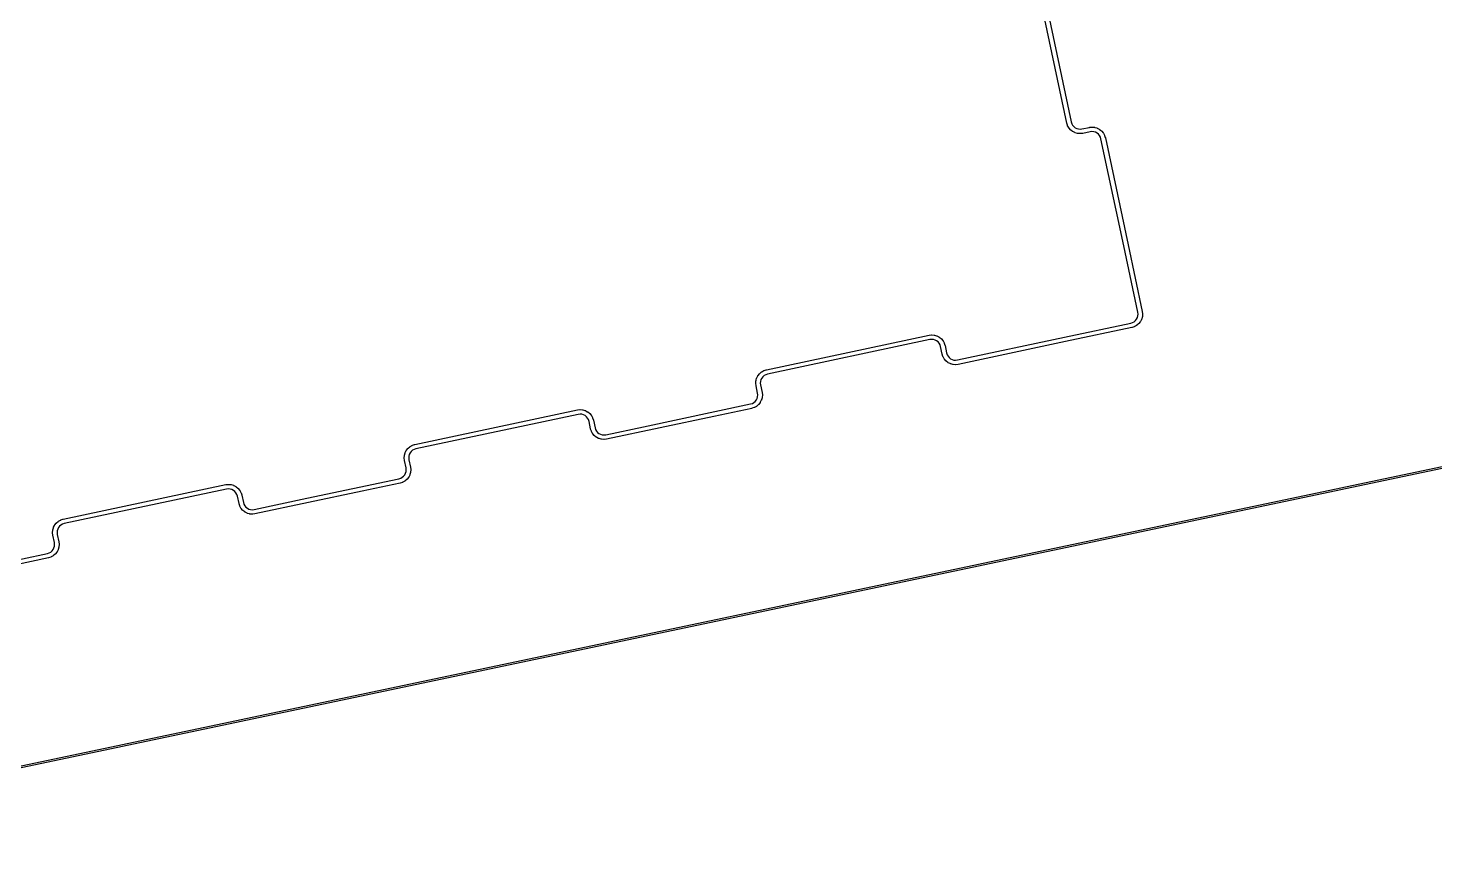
# Model space of a CAD drawing. Extents: x 25 to 394, y -191 to -72.
# Drawn here: x 217.38 to 254.65, y -191.47 to -169.26 of the extents above; entities that cross this region are included whole.
import ezdxf

# ---------------------------------------------------------------- set-up
doc = ezdxf.new("R2010")
doc.units = 0
doc.layers.add('BLACK', color=7, linetype='CONTINUOUS')

msp = doc.modelspace()

# ---------------------------------------------------------------- linework, layer by layer
at = {"layer": 'BLACK', "linetype": 'CONTINUOUS'}
for p, q in [((244.899, -171.769), (243.983, -167.459)), ((244.102, -167.44), (245.016, -171.74)), ((244.9, -171.772), (244.899, -171.769)), ((244.9, -171.773), (244.9, -171.772)), ((244.901, -171.774), (244.9, -171.773)), ((244.919, -171.83), (244.901, -171.774)), ((244.921, -171.835), (244.919, -171.83)), ((244.923, -171.84), (244.921, -171.835)), ((245.016, -171.74), (245.031, -171.787)), ((245.031, -171.787), (245.054, -171.828)), ((245.054, -171.828), (245.084, -171.864)), ((244.923, -171.841), (244.923, -171.84)), ((244.952, -171.892), (244.923, -171.841)), ((244.955, -171.896), (244.952, -171.892)), ((244.958, -171.901), (244.955, -171.896)), ((244.959, -171.901), (244.958, -171.901)), ((244.996, -171.946), (244.959, -171.901)), ((245, -171.95), (244.996, -171.946)), ((245.004, -171.954), (245, -171.95)), ((245.005, -171.954), (245.004, -171.954)), ((245.051, -171.991), (245.005, -171.954)), ((245.055, -171.993), (245.051, -171.991)), ((245.06, -171.996), (245.055, -171.993)), ((245.061, -171.997), (245.06, -171.996)), ((245.113, -172.024), (245.061, -171.997)), ((245.084, -171.864), (245.121, -171.893)), ((245.118, -172.026), (245.113, -172.024)), ((245.123, -172.028), (245.118, -172.026)), ((245.121, -171.893), (245.162, -171.914)), ((245.124, -172.028), (245.123, -172.028)), ((245.18, -172.044), (245.124, -172.028)), ((245.162, -171.914), (245.207, -171.927)), ((245.185, -172.045), (245.18, -172.044)), ((245.191, -172.046), (245.185, -172.045)), ((245.25, -172.051), (245.191, -172.046)), ((245.191, -172.046), (245.191, -172.046)), ((245.207, -171.927), (245.254, -171.931)), ((245.255, -172.051), (245.25, -172.051)), ((245.254, -171.931), (245.303, -171.925)), ((245.261, -172.051), (245.255, -172.051)), ((245.32, -172.044), (245.261, -172.051)), ((245.261, -172.051), (245.261, -172.051)), ((245.303, -171.925), (245.499, -171.884)), ((245.323, -172.044), (245.32, -172.044)), ((245.32, -172.044), (245.32, -172.044)), ((245.518, -172.002), (245.323, -172.044)), ((245.499, -171.884), (245.503, -171.883)), ((245.503, -171.883), (245.56, -171.877)), ((245.568, -171.997), (245.518, -172.002)), ((245.56, -171.877), (245.561, -171.877)), ((245.561, -171.877), (245.566, -171.877)), ((245.566, -171.877), (245.572, -171.877)), ((245.614, -172.001), (245.568, -171.997)), ((245.572, -171.877), (245.63, -171.882)), ((245.659, -172.014), (245.614, -172.001)), ((245.63, -171.882), (245.631, -171.882)), ((245.631, -171.882), (245.636, -171.883)), ((245.636, -171.883), (245.642, -171.884)), ((245.642, -171.884), (245.698, -171.9)), ((245.701, -172.035), (245.659, -172.014)), ((245.698, -171.9), (245.699, -171.9)), ((245.699, -171.9), (245.704, -171.902)), ((245.737, -172.064), (245.701, -172.035)), ((245.704, -171.902), (245.709, -171.904)), ((245.709, -171.904), (245.761, -171.931)), ((245.768, -172.1), (245.737, -172.064)), ((245.761, -171.931), (245.762, -171.931)), ((245.762, -171.931), (245.766, -171.934)), ((245.766, -171.934), (245.771, -171.937)), ((245.791, -172.141), (245.768, -172.1)), ((245.771, -171.937), (245.817, -171.974)), ((245.806, -172.188), (245.791, -172.141)), ((246.409, -175.026), (245.806, -172.188)), ((245.817, -171.974), (245.817, -171.974)), ((245.817, -171.974), (245.821, -171.978)), ((245.821, -171.978), (245.825, -171.982)), ((245.825, -171.982), (245.863, -172.027)), ((245.863, -172.027), (245.864, -172.027)), ((245.864, -172.027), (245.867, -172.032)), ((245.867, -172.032), (245.87, -172.036)), ((245.87, -172.036), (245.898, -172.087)), ((245.898, -172.087), (245.899, -172.088)), ((245.899, -172.088), (245.901, -172.093)), ((245.901, -172.093), (245.903, -172.098)), ((245.903, -172.098), (245.921, -172.154)), ((245.921, -172.154), (245.921, -172.154)), ((245.921, -172.154), (245.922, -172.156)), ((245.922, -172.156), (245.922, -172.159)), ((245.922, -172.159), (246.525, -174.996)), ((246.782, -176.781), (246.409, -175.026)), ((246.409, -175.026), (246.409, -175.026)), ((246.525, -174.996), (246.901, -176.762)), ((204.711, -191.422), (273.806, -176.874)), ((273.815, -176.923), (204.72, -191.472)), ((246.644, -177.054), (246.685, -177.031)), ((246.685, -177.031), (246.721, -177)), ((246.721, -177), (246.75, -176.964)), ((246.75, -176.964), (246.771, -176.922)), ((246.771, -176.922), (246.784, -176.877)), ((246.788, -176.831), (246.782, -176.781)), ((246.784, -176.877), (246.788, -176.831)), ((246.847, -177.034), (246.811, -177.08)), ((246.85, -177.029), (246.847, -177.034)), ((246.853, -177.025), (246.85, -177.029)), ((246.854, -177.024), (246.853, -177.025)), ((246.88, -176.972), (246.854, -177.024)), ((246.882, -176.967), (246.88, -176.972)), ((246.885, -176.962), (246.882, -176.967)), ((246.901, -176.905), (246.885, -176.961)), ((246.885, -176.961), (246.885, -176.962)), ((246.901, -176.762), (246.901, -176.765)), ((246.901, -176.765), (246.901, -176.765)), ((246.901, -176.765), (246.908, -176.823)), ((246.902, -176.899), (246.901, -176.905)), ((246.903, -176.894), (246.902, -176.899)), ((246.908, -176.835), (246.903, -176.893)), ((246.903, -176.893), (246.903, -176.894)), ((246.908, -176.823), (246.908, -176.824)), ((246.908, -176.824), (246.908, -176.829)), ((246.908, -176.829), (246.908, -176.835)), ((236.941, -178.304), (241.25, -177.387)), ((241.25, -177.387), (241.253, -177.387)), ((241.253, -177.387), (241.311, -177.381)), ((241.253, -177.387), (241.253, -177.387)), ((241.311, -177.381), (241.312, -177.381)), ((241.312, -177.381), (241.318, -177.381)), ((241.318, -177.381), (241.323, -177.38)), ((241.323, -177.38), (241.382, -177.385)), ((241.382, -177.385), (241.382, -177.385)), ((241.382, -177.385), (241.388, -177.386)), ((241.388, -177.386), (241.393, -177.387)), ((241.393, -177.387), (241.449, -177.404)), ((241.449, -177.404), (241.45, -177.404)), ((241.45, -177.404), (241.455, -177.406)), ((241.455, -177.406), (241.46, -177.408)), ((241.46, -177.408), (241.512, -177.435)), ((244.84, -177.442), (246.597, -177.069)), ((246.626, -177.185), (244.865, -177.56)), ((246.597, -177.069), (246.644, -177.054)), ((246.628, -177.185), (246.626, -177.185)), ((246.63, -177.184), (246.628, -177.185)), ((246.631, -177.184), (246.63, -177.184)), ((246.687, -177.166), (246.631, -177.184)), ((246.692, -177.164), (246.687, -177.166)), ((246.697, -177.162), (246.692, -177.164)), ((246.698, -177.161), (246.697, -177.162)), ((246.749, -177.133), (246.698, -177.161)), ((246.753, -177.13), (246.749, -177.133)), ((246.758, -177.126), (246.753, -177.13)), ((246.803, -177.088), (246.758, -177.126)), ((246.758, -177.126), (246.758, -177.126)), ((246.807, -177.084), (246.803, -177.088)), ((246.81, -177.08), (246.807, -177.084)), ((246.811, -177.08), (246.81, -177.08)), ((241.27, -177.506), (236.97, -178.42)), ((241.319, -177.501), (241.27, -177.506)), ((241.366, -177.504), (241.319, -177.501)), ((241.411, -177.517), (241.366, -177.504)), ((241.452, -177.539), (241.411, -177.517)), ((241.489, -177.568), (241.452, -177.539)), ((241.519, -177.603), (241.489, -177.568)), ((241.512, -177.435), (241.513, -177.435)), ((241.513, -177.435), (241.518, -177.438)), ((241.518, -177.438), (241.522, -177.441)), ((241.542, -177.644), (241.519, -177.603)), ((241.522, -177.441), (241.568, -177.477)), ((241.557, -177.691), (241.542, -177.644)), ((241.599, -177.889), (241.557, -177.691)), ((241.568, -177.477), (241.569, -177.478)), ((241.569, -177.478), (241.573, -177.482)), ((241.573, -177.482), (241.576, -177.486)), ((241.576, -177.486), (241.614, -177.53)), ((241.614, -177.53), (241.615, -177.531)), ((241.615, -177.531), (241.618, -177.535)), ((241.618, -177.535), (241.621, -177.54)), ((241.621, -177.54), (241.65, -177.591)), ((241.65, -177.591), (241.65, -177.592)), ((241.65, -177.592), (241.652, -177.597)), ((241.652, -177.597), (241.654, -177.602)), ((241.654, -177.602), (241.672, -177.657)), ((241.672, -177.657), (241.673, -177.658)), ((241.673, -177.658), (241.673, -177.66)), ((241.673, -177.66), (241.674, -177.662)), ((241.674, -177.662), (241.716, -177.86)), ((242.004, -178.045), (244.84, -177.442)), ((244.865, -177.56), (242.023, -178.164)), ((244.84, -177.442), (244.84, -177.442)), ((244.865, -177.56), (244.865, -177.56)), ((241.6, -177.891), (241.599, -177.889)), ((241.601, -177.893), (241.6, -177.891)), ((241.601, -177.894), (241.601, -177.893)), ((241.619, -177.95), (241.601, -177.894)), ((241.621, -177.955), (241.619, -177.95)), ((241.623, -177.96), (241.621, -177.955)), ((241.624, -177.96), (241.623, -177.96)), ((241.652, -178.012), (241.624, -177.96)), ((241.655, -178.016), (241.652, -178.012)), ((241.658, -178.021), (241.655, -178.016)), ((241.659, -178.021), (241.658, -178.021)), ((241.697, -178.066), (241.659, -178.021)), ((241.701, -178.07), (241.697, -178.066)), ((241.705, -178.073), (241.701, -178.07)), ((241.705, -178.074), (241.705, -178.073)), ((241.751, -178.11), (241.705, -178.074)), ((241.716, -177.86), (241.731, -177.907)), ((241.731, -177.907), (241.754, -177.948)), ((241.756, -178.113), (241.751, -178.11)), ((241.754, -177.948), (241.784, -177.984)), ((241.76, -178.116), (241.756, -178.113)), ((241.761, -178.117), (241.76, -178.116)), ((241.813, -178.143), (241.761, -178.117)), ((241.784, -177.984), (241.821, -178.013)), ((241.818, -178.145), (241.813, -178.143)), ((241.823, -178.147), (241.818, -178.145)), ((241.821, -178.013), (241.863, -178.034)), ((241.824, -178.148), (241.823, -178.147)), ((241.88, -178.164), (241.824, -178.148)), ((241.863, -178.034), (241.908, -178.047)), ((241.886, -178.165), (241.88, -178.164)), ((241.891, -178.166), (241.886, -178.165)), ((241.892, -178.166), (241.891, -178.166)), ((241.95, -178.171), (241.892, -178.166)), ((241.908, -178.047), (241.954, -178.051)), ((241.955, -178.171), (241.95, -178.171)), ((241.954, -178.051), (242.004, -178.045)), ((241.961, -178.171), (241.955, -178.171)), ((241.962, -178.171), (241.961, -178.171)), ((242.019, -178.164), (241.962, -178.171)), ((242.023, -178.164), (242.019, -178.164)), ((236.666, -178.584), (236.682, -178.528)), ((236.682, -178.527), (236.684, -178.522)), ((236.682, -178.528), (236.682, -178.527)), ((236.684, -178.522), (236.686, -178.517)), ((236.686, -178.517), (236.713, -178.465)), ((236.713, -178.464), (236.716, -178.46)), ((236.713, -178.465), (236.713, -178.464)), ((236.716, -178.46), (236.719, -178.455)), ((236.719, -178.455), (236.756, -178.409)), ((236.756, -178.409), (236.76, -178.405)), ((236.756, -178.409), (236.756, -178.409)), ((236.76, -178.405), (236.764, -178.401)), ((236.764, -178.401), (236.808, -178.363)), ((236.817, -178.525), (236.796, -178.567)), ((236.808, -178.363), (236.809, -178.362)), ((236.809, -178.362), (236.814, -178.359)), ((236.814, -178.359), (236.818, -178.356)), ((236.846, -178.489), (236.817, -178.525)), ((236.818, -178.356), (236.869, -178.328)), ((236.882, -178.458), (236.846, -178.489)), ((236.869, -178.328), (236.87, -178.327)), ((236.87, -178.327), (236.875, -178.325)), ((236.875, -178.325), (236.88, -178.323)), ((236.88, -178.323), (236.936, -178.305)), ((236.923, -178.435), (236.882, -178.458)), ((236.97, -178.42), (236.923, -178.435)), ((236.936, -178.305), (236.938, -178.304)), ((236.936, -178.305), (236.936, -178.305)), ((236.938, -178.304), (236.941, -178.304)), ((236.659, -178.654), (236.664, -178.596)), ((236.659, -178.66), (236.659, -178.654)), ((236.659, -178.665), (236.659, -178.66)), ((236.659, -178.666), (236.659, -178.665)), ((236.665, -178.722), (236.659, -178.666)), ((236.664, -178.595), (236.665, -178.59)), ((236.664, -178.596), (236.664, -178.595)), ((236.665, -178.59), (236.666, -178.584)), ((236.666, -178.727), (236.665, -178.722)), ((236.707, -178.923), (236.666, -178.727)), ((236.783, -178.612), (236.779, -178.658)), ((236.779, -178.658), (236.784, -178.708)), ((236.796, -178.567), (236.783, -178.612)), ((236.784, -178.708), (236.826, -178.903)), ((236.826, -178.903), (236.826, -178.908)), ((236.826, -178.908), (236.833, -178.965)), ((233.684, -179.814), (236.522, -179.21)), ((236.522, -179.21), (236.569, -179.195)), ((236.569, -179.195), (236.61, -179.172)), ((236.61, -179.172), (236.646, -179.142)), ((236.674, -179.274), (236.623, -179.303)), ((236.646, -179.142), (236.675, -179.105)), ((236.678, -179.271), (236.674, -179.274)), ((236.675, -179.105), (236.696, -179.064)), ((236.683, -179.268), (236.678, -179.271)), ((236.728, -179.229), (236.683, -179.267)), ((236.683, -179.267), (236.683, -179.268)), ((236.696, -179.064), (236.709, -179.019)), ((236.713, -178.972), (236.707, -178.923)), ((236.709, -179.019), (236.713, -178.972)), ((236.732, -179.226), (236.728, -179.229)), ((236.736, -179.222), (236.732, -179.226)), ((236.772, -179.175), (236.736, -179.221)), ((236.736, -179.221), (236.736, -179.222)), ((236.775, -179.171), (236.772, -179.175)), ((236.778, -179.166), (236.775, -179.171)), ((236.779, -179.165), (236.778, -179.166)), ((236.806, -179.113), (236.779, -179.165)), ((236.808, -179.108), (236.806, -179.113)), ((236.81, -179.103), (236.808, -179.108)), ((236.826, -179.046), (236.81, -179.102)), ((236.81, -179.102), (236.81, -179.103)), ((236.827, -179.041), (236.826, -179.046)), ((236.828, -179.035), (236.827, -179.041)), ((236.833, -178.976), (236.828, -179.035)), ((236.828, -179.035), (236.828, -179.035)), ((236.833, -178.965), (236.833, -178.965)), ((236.833, -178.965), (236.833, -178.971)), ((236.833, -178.971), (236.833, -178.976)), ((227.624, -180.284), (231.934, -179.368)), ((231.953, -179.486), (227.653, -180.4)), ((231.934, -179.368), (231.938, -179.367)), ((231.938, -179.367), (231.995, -179.361)), ((232.002, -179.481), (231.953, -179.486)), ((231.995, -179.361), (231.995, -179.361)), ((231.995, -179.361), (232.001, -179.361)), ((232.001, -179.361), (232.006, -179.361)), ((232.049, -179.485), (232.002, -179.481)), ((232.006, -179.361), (232.065, -179.366)), ((232.094, -179.498), (232.049, -179.485)), ((232.065, -179.366), (232.066, -179.366)), ((232.066, -179.366), (232.071, -179.367)), ((232.071, -179.367), (232.076, -179.368)), ((232.076, -179.368), (232.132, -179.384)), ((232.135, -179.519), (232.094, -179.498)), ((232.132, -179.384), (232.133, -179.384)), ((232.133, -179.384), (232.138, -179.386)), ((232.172, -179.548), (232.135, -179.519)), ((232.138, -179.386), (232.143, -179.388)), ((232.143, -179.388), (232.195, -179.415)), ((232.202, -179.584), (232.172, -179.548)), ((232.195, -179.415), (232.196, -179.415)), ((232.196, -179.415), (232.201, -179.418)), ((232.201, -179.418), (232.205, -179.421)), ((232.225, -179.625), (232.202, -179.584)), ((232.205, -179.421), (232.251, -179.458)), ((232.241, -179.672), (232.225, -179.625)), ((232.251, -179.458), (232.252, -179.458)), ((232.252, -179.458), (232.256, -179.462)), ((232.256, -179.462), (232.26, -179.466)), ((232.26, -179.466), (232.298, -179.51)), ((232.298, -179.51), (232.298, -179.511)), ((232.298, -179.511), (232.301, -179.516)), ((232.301, -179.516), (232.304, -179.52)), ((232.304, -179.52), (232.333, -179.571)), ((232.333, -179.571), (232.333, -179.572)), ((232.333, -179.572), (232.335, -179.577)), ((232.335, -179.577), (232.337, -179.582)), ((232.337, -179.582), (232.356, -179.638)), ((232.356, -179.638), (232.356, -179.638)), ((232.356, -179.638), (232.356, -179.64)), ((232.356, -179.64), (232.357, -179.643)), ((232.357, -179.643), (232.399, -179.84)), ((235.548, -179.54), (232.706, -180.144)), ((236.551, -179.327), (235.548, -179.54)), ((235.548, -179.54), (235.548, -179.54)), ((236.554, -179.326), (236.551, -179.327)), ((236.555, -179.326), (236.554, -179.326)), ((236.556, -179.325), (236.555, -179.326)), ((236.612, -179.307), (236.556, -179.325)), ((236.617, -179.305), (236.612, -179.307)), ((236.622, -179.303), (236.617, -179.305)), ((236.623, -179.303), (236.622, -179.303)), ((232.282, -179.869), (232.241, -179.672)), ((232.283, -179.872), (232.282, -179.869)), ((232.284, -179.874), (232.283, -179.872)), ((232.302, -179.93), (232.284, -179.874)), ((232.284, -179.874), (232.284, -179.874)), ((232.304, -179.935), (232.302, -179.93)), ((232.306, -179.94), (232.304, -179.935)), ((232.307, -179.941), (232.306, -179.94)), ((232.335, -179.992), (232.307, -179.941)), ((232.338, -179.996), (232.335, -179.992)), ((232.341, -180.001), (232.338, -179.996)), ((232.342, -180.002), (232.341, -180.001)), ((232.38, -180.046), (232.342, -180.002)), ((232.399, -179.84), (232.414, -179.887)), ((232.414, -179.887), (232.437, -179.928)), ((232.437, -179.928), (232.467, -179.964)), ((232.467, -179.964), (232.504, -179.993)), ((232.504, -179.993), (232.546, -180.014)), ((232.546, -180.014), (232.591, -180.027)), ((232.591, -180.027), (232.637, -180.031)), ((232.637, -180.031), (232.687, -180.026)), ((232.687, -180.026), (233.684, -179.814)), ((233.684, -179.814), (233.684, -179.814)), ((227.402, -180.436), (227.439, -180.39)), ((227.439, -180.389), (227.443, -180.385)), ((227.439, -180.39), (227.439, -180.389)), ((227.443, -180.385), (227.447, -180.381)), ((227.447, -180.381), (227.492, -180.343)), ((227.492, -180.343), (227.497, -180.34)), ((227.492, -180.343), (227.492, -180.343)), ((227.497, -180.34), (227.501, -180.337)), ((227.501, -180.337), (227.552, -180.308)), ((227.552, -180.308), (227.553, -180.308)), ((227.553, -180.308), (227.558, -180.306)), ((227.558, -180.306), (227.563, -180.303)), ((227.563, -180.303), (227.619, -180.285)), ((227.653, -180.4), (227.606, -180.416)), ((227.619, -180.285), (227.62, -180.285)), ((227.62, -180.285), (227.621, -180.285)), ((227.621, -180.285), (227.624, -180.284)), ((232.384, -180.05), (232.38, -180.046)), ((232.388, -180.054), (232.384, -180.05)), ((232.434, -180.091), (232.388, -180.054)), ((232.388, -180.054), (232.388, -180.054)), ((232.439, -180.094), (232.434, -180.091)), ((232.443, -180.097), (232.439, -180.094)), ((232.444, -180.097), (232.443, -180.097)), ((232.496, -180.124), (232.444, -180.097)), ((232.501, -180.126), (232.496, -180.124)), ((232.506, -180.128), (232.501, -180.126)), ((232.507, -180.128), (232.506, -180.128)), ((232.563, -180.144), (232.507, -180.128)), ((232.569, -180.145), (232.563, -180.144)), ((232.574, -180.146), (232.569, -180.145)), ((232.575, -180.146), (232.574, -180.146)), ((232.633, -180.151), (232.575, -180.146)), ((232.639, -180.151), (232.633, -180.151)), ((232.644, -180.151), (232.639, -180.151)), ((232.645, -180.151), (232.644, -180.151)), ((232.702, -180.145), (232.645, -180.151)), ((232.706, -180.144), (232.702, -180.145)), ((227.342, -180.635), (227.347, -180.576)), ((227.342, -180.64), (227.342, -180.635)), ((227.342, -180.645), (227.342, -180.64)), ((227.342, -180.646), (227.342, -180.645)), ((227.348, -180.703), (227.342, -180.646)), ((227.347, -180.575), (227.348, -180.57)), ((227.347, -180.576), (227.347, -180.575)), ((227.348, -180.57), (227.349, -180.565)), ((227.349, -180.707), (227.348, -180.703)), ((227.349, -180.565), (227.365, -180.508)), ((227.391, -180.903), (227.349, -180.707)), ((227.365, -180.508), (227.367, -180.503)), ((227.365, -180.508), (227.365, -180.508)), ((227.367, -180.503), (227.369, -180.498)), ((227.369, -180.498), (227.396, -180.445)), ((227.396, -180.445), (227.397, -180.445)), ((227.397, -180.445), (227.4, -180.44)), ((227.4, -180.44), (227.402, -180.436)), ((227.466, -180.592), (227.462, -180.639)), ((227.462, -180.639), (227.468, -180.688)), ((227.479, -180.547), (227.466, -180.592)), ((227.468, -180.688), (227.509, -180.884)), ((227.5, -180.506), (227.479, -180.547)), ((227.529, -180.469), (227.5, -180.506)), ((227.565, -180.439), (227.529, -180.469)), ((227.606, -180.416), (227.565, -180.439)), ((227.252, -181.175), (227.293, -181.153)), ((227.293, -181.153), (227.329, -181.122)), ((227.329, -181.122), (227.358, -181.086)), ((227.358, -181.086), (227.379, -181.044)), ((227.379, -181.044), (227.392, -180.999)), ((227.396, -180.952), (227.391, -180.903)), ((227.392, -180.999), (227.396, -180.952)), ((227.458, -181.151), (227.456, -181.156)), ((227.462, -181.146), (227.458, -181.151)), ((227.489, -181.094), (227.462, -181.146)), ((227.462, -181.146), (227.462, -181.146)), ((227.491, -181.089), (227.489, -181.094)), ((227.493, -181.084), (227.491, -181.089)), ((227.509, -181.026), (227.493, -181.083)), ((227.493, -181.083), (227.493, -181.084)), ((227.509, -180.884), (227.51, -180.888)), ((227.51, -181.021), (227.509, -181.026)), ((227.51, -180.888), (227.516, -180.945)), ((227.511, -181.016), (227.51, -181.021)), ((227.516, -180.957), (227.511, -181.015)), ((227.511, -181.015), (227.511, -181.016)), ((227.516, -180.945), (227.516, -180.946)), ((227.516, -180.946), (227.516, -180.951)), ((227.516, -180.951), (227.516, -180.957)), ((218.307, -182.264), (222.617, -181.348)), ((222.636, -181.467), (218.336, -182.381)), ((222.617, -181.348), (222.621, -181.348)), ((222.621, -181.348), (222.678, -181.341)), ((222.685, -181.461), (222.636, -181.467)), ((222.678, -181.341), (222.679, -181.341)), ((222.679, -181.341), (222.684, -181.341)), ((222.684, -181.341), (222.689, -181.341)), ((222.732, -181.465), (222.685, -181.461)), ((222.689, -181.341), (222.748, -181.346)), ((222.777, -181.478), (222.732, -181.465)), ((222.748, -181.346), (222.749, -181.346)), ((222.749, -181.346), (222.754, -181.347)), ((222.754, -181.347), (222.759, -181.348)), ((222.759, -181.348), (222.816, -181.364)), ((222.819, -181.499), (222.777, -181.478)), ((222.816, -181.364), (222.816, -181.365)), ((222.816, -181.365), (222.821, -181.367)), ((222.855, -181.528), (222.819, -181.499)), ((222.821, -181.367), (222.827, -181.369)), ((222.827, -181.369), (222.879, -181.395)), ((222.879, -181.395), (222.879, -181.396)), ((222.879, -181.396), (222.884, -181.399)), ((222.884, -181.399), (222.888, -181.402)), ((222.888, -181.402), (222.934, -181.438)), ((222.934, -181.438), (222.935, -181.439)), ((222.935, -181.439), (222.939, -181.442)), ((222.939, -181.442), (222.943, -181.446)), ((222.943, -181.446), (222.981, -181.491)), ((222.981, -181.491), (222.981, -181.491)), ((222.981, -181.491), (222.984, -181.496)), ((222.984, -181.496), (222.987, -181.5)), ((222.987, -181.5), (223.016, -181.552)), ((226.231, -181.52), (223.389, -182.125)), ((224.764, -181.71), (227.205, -181.191)), ((226.232, -181.52), (226.231, -181.52)), ((227.234, -181.307), (226.232, -181.52)), ((227.205, -181.191), (227.252, -181.175)), ((227.237, -181.306), (227.234, -181.307)), ((227.239, -181.306), (227.237, -181.306)), ((227.295, -181.288), (227.239, -181.306)), ((227.239, -181.306), (227.239, -181.306)), ((227.3, -181.286), (227.295, -181.288)), ((227.305, -181.283), (227.3, -181.286)), ((227.306, -181.283), (227.305, -181.283)), ((227.357, -181.254), (227.306, -181.283)), ((227.361, -181.251), (227.357, -181.254)), ((227.366, -181.248), (227.361, -181.251)), ((227.411, -181.21), (227.366, -181.248)), ((227.366, -181.248), (227.366, -181.248)), ((227.415, -181.206), (227.411, -181.21)), ((227.419, -181.202), (227.415, -181.206)), ((227.456, -181.156), (227.419, -181.201)), ((227.419, -181.201), (227.419, -181.202)), ((222.886, -181.564), (222.855, -181.528)), ((222.908, -181.605), (222.886, -181.564)), ((222.924, -181.652), (222.908, -181.605)), ((222.966, -181.85), (222.924, -181.652)), ((222.966, -181.852), (222.966, -181.85)), ((222.967, -181.854), (222.966, -181.852)), ((222.967, -181.855), (222.967, -181.854)), ((222.985, -181.91), (222.967, -181.855)), ((223.016, -181.552), (223.016, -181.552)), ((223.016, -181.552), (223.018, -181.557)), ((223.018, -181.557), (223.021, -181.562)), ((223.021, -181.562), (223.039, -181.618)), ((223.039, -181.618), (223.039, -181.619)), ((223.039, -181.619), (223.039, -181.621)), ((223.039, -181.621), (223.04, -181.623)), ((223.04, -181.623), (223.082, -181.821)), ((223.082, -181.821), (223.097, -181.868)), ((223.097, -181.868), (223.12, -181.909)), ((223.37, -182.006), (224.764, -181.71)), ((218.246, -182.284), (218.302, -182.266)), ((218.302, -182.266), (218.303, -182.265)), ((218.303, -182.265), (218.304, -182.265)), ((218.304, -182.265), (218.307, -182.264)), ((222.987, -181.915), (222.985, -181.91)), ((222.989, -181.92), (222.987, -181.915)), ((222.99, -181.921), (222.989, -181.92)), ((223.018, -181.972), (222.99, -181.921)), ((223.022, -181.977), (223.018, -181.972)), ((223.025, -181.981), (223.022, -181.977)), ((223.025, -181.982), (223.025, -181.981)), ((223.063, -182.027), (223.025, -181.982)), ((223.067, -182.03), (223.063, -182.027)), ((223.071, -182.034), (223.067, -182.03)), ((223.071, -182.035), (223.071, -182.034)), ((223.117, -182.071), (223.071, -182.035)), ((223.122, -182.074), (223.117, -182.071)), ((223.12, -181.909), (223.151, -181.944)), ((223.126, -182.077), (223.122, -182.074)), ((223.127, -182.077), (223.126, -182.077)), ((223.179, -182.104), (223.127, -182.077)), ((223.151, -181.944), (223.187, -181.973)), ((223.184, -182.106), (223.179, -182.104)), ((223.189, -182.108), (223.184, -182.106)), ((223.187, -181.973), (223.229, -181.995)), ((223.19, -182.108), (223.189, -182.108)), ((223.246, -182.125), (223.19, -182.108)), ((223.229, -181.995), (223.274, -182.008)), ((223.252, -182.126), (223.246, -182.125)), ((223.257, -182.127), (223.252, -182.126)), ((223.258, -182.127), (223.257, -182.127)), ((223.316, -182.132), (223.258, -182.127)), ((223.274, -182.008), (223.32, -182.012)), ((223.322, -182.131), (223.316, -182.132)), ((223.32, -182.012), (223.37, -182.006)), ((223.327, -182.131), (223.322, -182.131)), ((223.328, -182.131), (223.327, -182.131)), ((223.386, -182.125), (223.328, -182.131)), ((223.389, -182.125), (223.386, -182.125)), ((223.386, -182.125), (223.386, -182.125)), ((218.025, -182.615), (218.03, -182.557)), ((218.025, -182.62), (218.025, -182.615)), ((218.025, -182.626), (218.025, -182.62)), ((218.025, -182.627), (218.025, -182.626)), ((218.032, -182.683), (218.025, -182.627)), ((218.03, -182.556), (218.031, -182.55)), ((218.03, -182.557), (218.03, -182.556)), ((218.031, -182.55), (218.032, -182.545)), ((218.032, -182.545), (218.048, -182.489)), ((218.048, -182.488), (218.051, -182.483)), ((218.048, -182.489), (218.048, -182.488)), ((218.051, -182.483), (218.053, -182.478)), ((218.053, -182.478), (218.079, -182.426)), ((218.079, -182.426), (218.08, -182.425)), ((218.08, -182.425), (218.083, -182.421)), ((218.083, -182.421), (218.086, -182.416)), ((218.086, -182.416), (218.122, -182.37)), ((218.122, -182.37), (218.123, -182.369)), ((218.123, -182.369), (218.126, -182.366)), ((218.126, -182.366), (218.13, -182.362)), ((218.13, -182.362), (218.175, -182.324)), ((218.149, -182.572), (218.145, -182.619)), ((218.145, -182.619), (218.151, -182.669)), ((218.162, -182.527), (218.149, -182.572)), ((218.183, -182.486), (218.162, -182.527)), ((218.175, -182.323), (218.18, -182.32)), ((218.175, -182.324), (218.175, -182.323)), ((218.18, -182.32), (218.184, -182.317)), ((218.212, -182.449), (218.183, -182.486)), ((218.184, -182.317), (218.235, -182.288)), ((218.248, -182.419), (218.212, -182.449)), ((218.235, -182.288), (218.236, -182.288)), ((218.236, -182.288), (218.241, -182.286)), ((218.241, -182.286), (218.246, -182.284)), ((218.289, -182.396), (218.248, -182.419)), ((218.336, -182.381), (218.289, -182.396)), ((218.032, -182.688), (218.032, -182.683)), ((218.074, -182.883), (218.032, -182.688)), ((218.062, -183.024), (218.075, -182.979)), ((218.079, -182.933), (218.074, -182.883)), ((218.075, -182.979), (218.079, -182.933)), ((218.151, -182.669), (218.192, -182.864)), ((218.192, -183.007), (218.176, -183.063)), ((218.192, -182.864), (218.193, -182.867)), ((218.193, -183.001), (218.192, -183.007)), ((218.193, -182.867), (218.193, -182.867)), ((218.193, -182.867), (218.199, -182.925)), ((218.194, -182.996), (218.193, -183.001)), ((218.199, -182.937), (218.194, -182.995)), ((218.194, -182.995), (218.194, -182.996)), ((218.199, -182.925), (218.199, -182.926)), ((218.199, -182.926), (218.199, -182.932)), ((218.199, -182.932), (218.199, -182.937)), ((215.056, -183.773), (217.888, -183.171)), ((217.917, -183.288), (215.081, -183.891)), ((217.888, -183.171), (217.935, -183.156)), ((217.92, -183.287), (217.917, -183.288)), ((217.922, -183.286), (217.92, -183.287)), ((217.978, -183.268), (217.922, -183.286)), ((217.922, -183.286), (217.922, -183.286)), ((217.935, -183.156), (217.976, -183.133)), ((217.976, -183.133), (218.012, -183.103)), ((217.983, -183.266), (217.978, -183.268)), ((217.988, -183.264), (217.983, -183.266)), ((217.989, -183.263), (217.988, -183.264)), ((218.04, -183.235), (217.989, -183.263)), ((218.012, -183.103), (218.041, -183.066)), ((218.044, -183.232), (218.04, -183.235)), ((218.041, -183.066), (218.062, -183.024)), ((218.049, -183.229), (218.044, -183.232)), ((218.05, -183.228), (218.049, -183.229)), ((218.094, -183.19), (218.05, -183.228)), ((218.098, -183.186), (218.094, -183.19)), ((218.102, -183.182), (218.098, -183.186)), ((218.139, -183.136), (218.102, -183.182)), ((218.102, -183.182), (218.102, -183.182)), ((218.142, -183.131), (218.139, -183.136)), ((218.145, -183.127), (218.142, -183.131)), ((218.172, -183.074), (218.145, -183.126)), ((218.145, -183.126), (218.145, -183.127)), ((218.174, -183.069), (218.172, -183.074)), ((218.176, -183.064), (218.174, -183.069)), ((218.176, -183.063), (218.176, -183.064))]:
    msp.add_line(p, q, dxfattribs=at)

doc.saveas('drawing.dxf')
